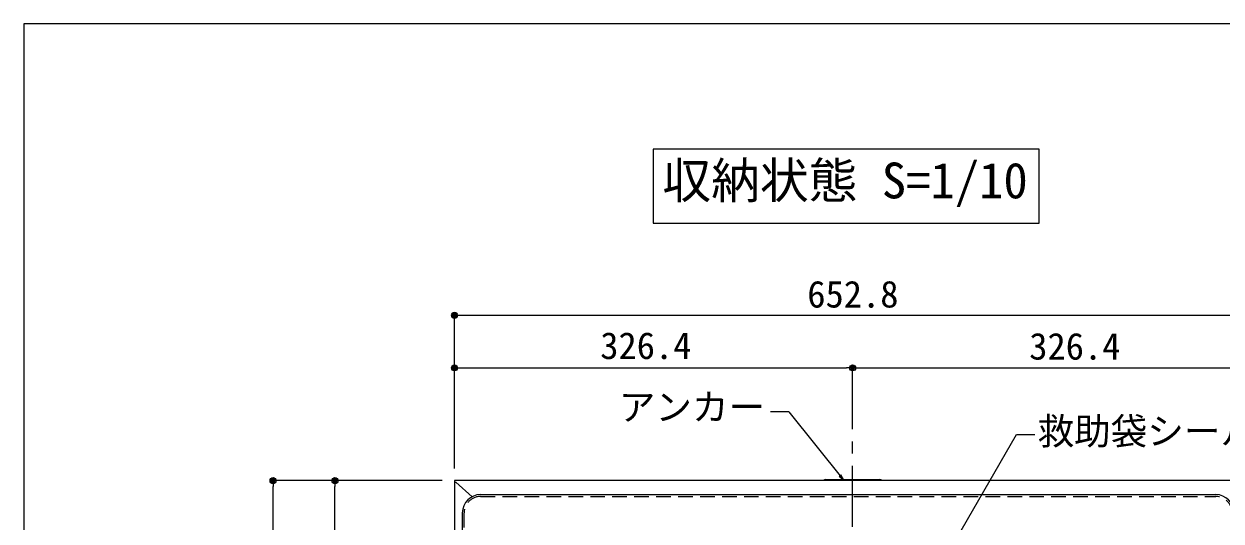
# Model space of a CAD drawing. Units: millimetres, scale not verified, with parts at other scales. Extents: x -4000 to 4000, y -2770 to 2770.
# Drawn here: x -4000 to -2037, y 1954 to 2770 of the extents above; entities that cross this region are included whole.
import ezdxf
from ezdxf.enums import TextEntityAlignment as Align

# ---------------------------------------------------------------- set-up
doc = ezdxf.new("R2010")
doc.units = ezdxf.units.MM
doc.header["$LTSCALE"] = 20
doc.linetypes.add('CHAIN1', pattern=[8, 5, -1, 1, -1])
doc.linetypes.add('DASHED1', pattern=[1.8, 1.2, -0.6])
doc.layers.add('0-0_表面板', color=132, linetype='Continuous', lineweight=9)
doc.layers.add('0-2_F-0', color=2, linetype='Continuous', lineweight=9)
doc.styles.add('ＭＳ ゴシック', font='')
doc.styles.get('ＭＳ ゴシック').set_extended_font_data('MS Gothic')

msp = doc.modelspace()

# ---------------------------------------------------------------- linework, layer by layer
at = {"layer": '0-0_表面板', "color": 4}
for p, q in [((-3293.81, 2040.75), (-3293.81, 2297.03)), ((-3293.81, 2292.03), (-3283.81, 2292.03)), ((-3283.81, 2292.03), (-1998.21, 2292.03)), ((-3293.81, 2040.75), (-3293.81, 2210.67)), ((-3293.81, 2205.67), (-3283.81, 2205.67)), ((-3283.81, 2205.67), (-2651.01, 2205.67)), ((-2641.01, 2205.67), (-2651.01, 2205.67)), ((-2641.01, 2205.67), (-2631.01, 2205.67)), ((-2631.01, 2205.67), (-1998.21, 2205.67)), ((-2745.4, 2133.75), (-2775.4, 2133.75)), ((-2745.4, 2133.75), (-2656.77, 2022.78)), ((-2576.63, 1741.75), (-2371.92, 2096.31)), ((-2371.92, 2096.31), (-2341.92, 2096.31)), ((-3313.81, 2020.75), (-3596.37, 2020.75)), ((-3591.37, 2020.75), (-3591.37, 2010.75)), ((-3591.37, 724.75), (-3591.37, 2010.75)), ((-3313.81, 2020.75), (-3494.86, 2020.75)), ((-3489.86, 2020.75), (-3489.86, 2010.75)), ((-3489.86, 1597.75), (-3489.86, 2010.75))]:
    msp.add_line(p, q, dxfattribs=at)
at = {"layer": '0-0_表面板', "color": 4, "linetype": 'CHAIN1'}
msp.add_line((-2641.01, 665), (-2641.01, 2205.67), dxfattribs=at)
at = {"layer": '0-0_表面板', "color": 3}
for p, q in [((-2685.01, 2022.35), (-2597.01, 2022.35)), ((-2655.52, 2021.22), (-2661.76, 2029.03)), ((-1988.21, 2020.75), (-3293.81, 2020.75)), ((-3293.81, 2020.75), (-3293.81, 2018.35)), ((-3293.81, 2018.35), (-3293.81, 1073.41)), ((-3293.81, 2018.35), (-3291.41, 2018.35)), ((-3251.01, 1997.75), (-2045.41, 1997.75)), ((-3281.01, 1967.75), (-3281.01, 1367.75))]:
    msp.add_line(p, q, dxfattribs=at)
at = {"layer": '0-0_表面板', "color": 3, "linetype": 'DASHED1'}
for p, q in [((-3251.01, 1994.75), (-2045.41, 1994.75)), ((-3278.01, 1367.75), (-3278.01, 1967.75))]:
    msp.add_line(p, q, dxfattribs=at)
at = {"layer": '0-0_表面板', "color": 3}
msp.add_lwpolyline([(-2968.12, 2564.22), (-2968.12, 2442.82), (-2334.99, 2442.82), (-2334.99, 2564.22)], close=True, dxfattribs=at)
for points in [[(-2663.07, 2027.99), (-2655.52, 2021.22), (-2660.46, 2030.07)], [(-3293.81, 2018.35), (-3291.41, 2018.35), (-3265.05, 1994.27)]]:
    msp.add_lwpolyline(points, dxfattribs=at)
at = {"layer": '0-0_表面板', "color": 4}
for centre in [(-3293.81, 2292.03), (-3293.81, 2205.67), (-2641.01, 2205.67), (-2641.01, 2205.67), (-3591.37, 2020.75), (-3489.86, 2020.75)]:
    msp.add_circle(centre, 5, dxfattribs=at)
at = {"layer": '0-0_表面板', "color": 3}
for centre, radius, start, end in [((-2685.01, 2016.35), 6, 90, 132.83496), ((-2597.01, 2016.35), 6, 47.16502, 90), ((-3251.01, 1967.75), 30, 90, 180), ((-2045.41, 1967.75), 30, 0, 90)]:
    msp.add_arc(centre, radius, start, end, dxfattribs=at)
at = {"layer": '0-0_表面板', "color": 3, "linetype": 'DASHED1'}
for centre, start, end in [((-3251.01, 1967.75), 90, 180), ((-2045.41, 1967.75), 0, 90)]:
    msp.add_arc(centre, 27, start, end, dxfattribs=at)
at = {"layer": '0-0_表面板'}
for points in [[(-3294.81, 2295.9), (-3297.81, 2292.03), (-3295.29, 2295.75)], [(-3294.81, 2295.9), (-3293.81, 2292.03), (-3297.81, 2292.03)], [(-3295.29, 2295.75), (-3297.81, 2292.28), (-3295.74, 2295.53)], [(-3295.29, 2295.75), (-3297.81, 2292.03), (-3297.81, 2292.28)], [(-3295.74, 2295.53), (-3297.81, 2292.28), (-3297.74, 2292.78)], [(-3293.81, 2292.03), (-3297.78, 2291.53), (-3297.81, 2292.03)], [(-3293.81, 2292.03), (-3297.69, 2291.03), (-3297.78, 2291.53)], [(-3295.74, 2295.53), (-3297.74, 2292.78), (-3296.17, 2295.26)], [(-3296.17, 2295.26), (-3297.74, 2292.78), (-3297.62, 2293.26)], [(-3293.81, 2292.03), (-3297.53, 2290.55), (-3297.69, 2291.03)], [(-3296.17, 2295.26), (-3297.62, 2293.26), (-3296.55, 2294.94)], [(-3296.55, 2294.94), (-3297.62, 2293.26), (-3297.43, 2293.73)], [(-3293.81, 2292.03), (-3297.32, 2290.1), (-3297.53, 2290.55)], [(-3296.55, 2294.94), (-3297.43, 2293.73), (-3296.9, 2294.58)], [(-3296.9, 2294.58), (-3297.43, 2293.73), (-3297.19, 2294.17)], [(-3293.81, 2292.03), (-3297.05, 2289.68), (-3297.32, 2290.1)], [(-3293.81, 2292.03), (-3296.73, 2289.29), (-3297.05, 2289.68)], [(-3293.81, 2292.03), (-3296.36, 2288.95), (-3296.73, 2289.29)], [(-3293.81, 2292.03), (-3295.96, 2288.65), (-3296.36, 2288.95)], [(-3293.81, 2288.03), (-3295.96, 2288.65), (-3293.81, 2292.03)], [(-3293.81, 2288.03), (-3295.52, 2288.41), (-3295.96, 2288.65)], [(-3293.81, 2288.03), (-3295.05, 2288.22), (-3295.52, 2288.41)], [(-3293.81, 2288.03), (-3294.56, 2288.1), (-3295.05, 2288.22)], [(-3294.32, 2296), (-3293.81, 2292.03), (-3294.81, 2295.9)], [(-3293.81, 2288.03), (-3294.07, 2288.04), (-3294.56, 2288.1)], [(-3293.81, 2296.03), (-3293.81, 2292.03), (-3294.32, 2296)], [(-3293.56, 2296.02), (-3293.81, 2292.03), (-3293.81, 2296.03)], [(-3293.07, 2295.96), (-3293.81, 2292.03), (-3293.56, 2296.02)], [(-3292.58, 2295.83), (-3293.81, 2292.03), (-3293.07, 2295.96)], [(-3292.11, 2295.65), (-3293.81, 2292.03), (-3292.58, 2295.83)], [(-3291.67, 2295.4), (-3293.81, 2292.03), (-3292.11, 2295.65)], [(-3291.26, 2295.11), (-3293.81, 2292.03), (-3291.67, 2295.4)], [(-3291.26, 2295.11), (-3289.81, 2292.03), (-3293.81, 2292.03)], [(-3289.81, 2292.03), (-3293.81, 2288.03), (-3293.81, 2292.03)], [(-3289.81, 2292.03), (-3293.31, 2288.06), (-3293.81, 2288.03)], [(-3289.81, 2292.03), (-3292.82, 2288.15), (-3293.31, 2288.06)], [(-3289.81, 2292.03), (-3292.34, 2288.31), (-3292.82, 2288.15)], [(-3289.82, 2291.78), (-3292.34, 2288.31), (-3289.81, 2292.03)], [(-3289.82, 2291.78), (-3291.89, 2288.52), (-3292.34, 2288.31)], [(-3289.89, 2291.28), (-3291.89, 2288.52), (-3289.82, 2291.78)], [(-3289.89, 2291.28), (-3291.46, 2288.79), (-3291.89, 2288.52)], [(-3290.01, 2290.79), (-3291.46, 2288.79), (-3289.89, 2291.28)], [(-3290.01, 2290.79), (-3291.08, 2289.11), (-3291.46, 2288.79)], [(-3290.9, 2294.77), (-3289.81, 2292.03), (-3291.26, 2295.11)], [(-3290.2, 2290.32), (-3291.08, 2289.11), (-3290.01, 2290.79)], [(-3290.2, 2290.32), (-3290.73, 2289.48), (-3291.08, 2289.11)], [(-3290.58, 2294.38), (-3289.81, 2292.03), (-3290.9, 2294.77)], [(-3290.44, 2289.88), (-3290.73, 2289.48), (-3290.2, 2290.32)], [(-3290.31, 2293.95), (-3289.81, 2292.03), (-3290.58, 2294.38)], [(-3290.1, 2293.5), (-3289.81, 2292.03), (-3290.31, 2293.95)], [(-3289.94, 2293.02), (-3289.81, 2292.03), (-3290.1, 2293.5)], [(-3289.85, 2292.53), (-3289.81, 2292.03), (-3289.94, 2293.02)], [(-3295.29, 2209.39), (-3297.81, 2205.93), (-3295.74, 2209.18)], [(-3295.29, 2209.39), (-3297.81, 2205.67), (-3297.81, 2205.93)], [(-3295.29, 2209.39), (-3293.81, 2205.67), (-3297.81, 2205.67)], [(-3295.74, 2209.18), (-3297.81, 2205.93), (-3297.74, 2206.42)], [(-3293.81, 2205.67), (-3297.78, 2205.17), (-3297.81, 2205.67)], [(-3293.81, 2205.67), (-3297.69, 2204.68), (-3297.78, 2205.17)], [(-3295.74, 2209.18), (-3297.74, 2206.42), (-3296.17, 2208.91)], [(-3296.17, 2208.91), (-3297.74, 2206.42), (-3297.62, 2206.91)], [(-3293.81, 2205.67), (-3297.53, 2204.2), (-3297.69, 2204.68)], [(-3296.17, 2208.91), (-3297.62, 2206.91), (-3296.55, 2208.59)], [(-3296.55, 2208.59), (-3297.62, 2206.91), (-3297.43, 2207.38)], [(-3293.81, 2205.67), (-3297.32, 2203.75), (-3297.53, 2204.2)], [(-3296.55, 2208.59), (-3297.43, 2207.38), (-3296.9, 2208.22)], [(-3296.9, 2208.22), (-3297.43, 2207.38), (-3297.19, 2207.82)], [(-3293.81, 2205.67), (-3297.05, 2203.32), (-3297.32, 2203.75)], [(-3293.81, 2205.67), (-3296.73, 2202.94), (-3297.05, 2203.32)], [(-3293.81, 2205.67), (-3296.36, 2202.59), (-3296.73, 2202.94)], [(-3293.81, 2205.67), (-3295.96, 2202.3), (-3296.36, 2202.59)], [(-3293.81, 2201.67), (-3295.96, 2202.3), (-3293.81, 2205.67)], [(-3293.81, 2201.67), (-3295.52, 2202.06), (-3295.96, 2202.3)], [(-3293.81, 2201.67), (-3295.05, 2201.87), (-3295.52, 2202.06)], [(-3294.81, 2209.55), (-3293.81, 2205.67), (-3295.29, 2209.39)], [(-3293.81, 2201.67), (-3294.56, 2201.75), (-3295.05, 2201.87)], [(-3294.32, 2209.64), (-3293.81, 2205.67), (-3294.81, 2209.55)], [(-3293.81, 2201.67), (-3294.07, 2201.68), (-3294.56, 2201.75)], [(-3293.81, 2209.67), (-3293.81, 2205.67), (-3294.32, 2209.64)], [(-3293.56, 2209.67), (-3293.81, 2205.67), (-3293.81, 2209.67)], [(-3293.07, 2209.6), (-3293.81, 2205.67), (-3293.56, 2209.67)], [(-3292.58, 2209.48), (-3293.81, 2205.67), (-3293.07, 2209.6)], [(-3292.11, 2209.29), (-3293.81, 2205.67), (-3292.58, 2209.48)], [(-3291.67, 2209.05), (-3293.81, 2205.67), (-3292.11, 2209.29)], [(-3291.26, 2208.76), (-3293.81, 2205.67), (-3291.67, 2209.05)], [(-3291.26, 2208.76), (-3289.81, 2205.67), (-3293.81, 2205.67)], [(-3289.81, 2205.67), (-3293.81, 2201.67), (-3293.81, 2205.67)], [(-3289.81, 2205.67), (-3293.31, 2201.71), (-3293.81, 2201.67)], [(-3289.81, 2205.67), (-3292.82, 2201.8), (-3293.31, 2201.71)], [(-3289.81, 2205.67), (-3292.34, 2201.96), (-3292.82, 2201.8)], [(-3289.81, 2205.67), (-3291.89, 2202.17), (-3292.34, 2201.96)], [(-3289.82, 2205.42), (-3291.89, 2202.17), (-3289.81, 2205.67)], [(-3289.89, 2204.93), (-3291.89, 2202.17), (-3289.82, 2205.42)], [(-3289.89, 2204.93), (-3291.46, 2202.44), (-3291.89, 2202.17)], [(-3290.01, 2204.44), (-3291.46, 2202.44), (-3289.89, 2204.93)], [(-3290.01, 2204.44), (-3291.08, 2202.76), (-3291.46, 2202.44)], [(-3290.9, 2208.41), (-3289.81, 2205.67), (-3291.26, 2208.76)], [(-3290.2, 2203.97), (-3291.08, 2202.76), (-3290.01, 2204.44)], [(-3290.2, 2203.97), (-3290.73, 2203.12), (-3291.08, 2202.76)], [(-3290.58, 2208.03), (-3289.81, 2205.67), (-3290.9, 2208.41)], [(-3290.44, 2203.53), (-3290.73, 2203.12), (-3290.2, 2203.97)], [(-3290.31, 2207.6), (-3289.81, 2205.67), (-3290.58, 2208.03)], [(-3290.1, 2207.15), (-3289.81, 2205.67), (-3290.31, 2207.6)], [(-3289.94, 2206.67), (-3289.81, 2205.67), (-3290.1, 2207.15)], [(-3289.85, 2206.18), (-3289.81, 2205.67), (-3289.94, 2206.67)], [(-2641.52, 2209.64), (-2645.01, 2205.93), (-2642.01, 2209.55)], [(-2641.52, 2209.64), (-2645.01, 2205.67), (-2645.01, 2205.93)], [(-2641.52, 2209.64), (-2641.01, 2205.67), (-2645.01, 2205.67)], [(-2642.01, 2209.55), (-2645.01, 2205.93), (-2644.94, 2206.42)], [(-2641.01, 2205.67), (-2644.98, 2205.17), (-2645.01, 2205.67)], [(-2641.01, 2205.67), (-2644.89, 2204.68), (-2644.98, 2205.17)], [(-2642.01, 2209.55), (-2644.94, 2206.42), (-2642.49, 2209.39)], [(-2642.49, 2209.39), (-2644.94, 2206.42), (-2644.82, 2206.91)], [(-2641.01, 2205.67), (-2644.73, 2204.2), (-2644.89, 2204.68)], [(-2642.49, 2209.39), (-2644.82, 2206.91), (-2642.94, 2209.18)], [(-2642.94, 2209.18), (-2644.82, 2206.91), (-2644.63, 2207.38)], [(-2641.01, 2205.67), (-2644.52, 2203.75), (-2644.73, 2204.2)], [(-2642.94, 2209.18), (-2644.63, 2207.38), (-2643.37, 2208.91)], [(-2643.37, 2208.91), (-2644.63, 2207.38), (-2644.39, 2207.82)], [(-2641.01, 2205.67), (-2644.25, 2203.32), (-2644.52, 2203.75)], [(-2643.37, 2208.91), (-2644.39, 2207.82), (-2643.75, 2208.59)], [(-2643.75, 2208.59), (-2644.39, 2207.82), (-2644.1, 2208.22)], [(-2641.01, 2205.67), (-2643.93, 2202.94), (-2644.25, 2203.32)], [(-2641.01, 2205.67), (-2643.56, 2202.59), (-2643.93, 2202.94)], [(-2641.01, 2201.67), (-2643.56, 2202.59), (-2641.01, 2205.67)], [(-2641.01, 2201.67), (-2643.16, 2202.3), (-2643.56, 2202.59)], [(-2641.01, 2201.67), (-2642.72, 2202.06), (-2643.16, 2202.3)], [(-2641.01, 2201.67), (-2642.25, 2201.87), (-2642.72, 2202.06)], [(-2641.01, 2201.67), (-2641.76, 2201.75), (-2642.25, 2201.87)], [(-2641.01, 2201.67), (-2641.27, 2201.68), (-2641.76, 2201.75)], [(-2641.01, 2209.67), (-2641.01, 2205.67), (-2641.52, 2209.64)], [(-2640.76, 2209.67), (-2641.01, 2205.67), (-2641.01, 2209.67)], [(-2640.27, 2209.6), (-2641.01, 2205.67), (-2640.76, 2209.67)], [(-2639.78, 2209.48), (-2641.01, 2205.67), (-2640.27, 2209.6)], [(-2639.31, 2209.29), (-2641.01, 2205.67), (-2639.78, 2209.48)], [(-2638.87, 2209.05), (-2641.01, 2205.67), (-2639.31, 2209.29)], [(-2638.46, 2208.76), (-2641.01, 2205.67), (-2638.87, 2209.05)], [(-2638.1, 2208.41), (-2641.01, 2205.67), (-2638.46, 2208.76)], [(-2638.1, 2208.41), (-2637.01, 2205.67), (-2641.01, 2205.67)], [(-2637.01, 2205.67), (-2641.01, 2201.67), (-2641.01, 2205.67)], [(-2637.01, 2205.67), (-2640.51, 2201.71), (-2641.01, 2201.67)], [(-2637.01, 2205.67), (-2640.02, 2201.8), (-2640.51, 2201.71)], [(-2637.02, 2205.42), (-2640.02, 2201.8), (-2637.01, 2205.67)], [(-2637.09, 2204.93), (-2640.02, 2201.8), (-2637.02, 2205.42)], [(-2637.09, 2204.93), (-2639.54, 2201.96), (-2640.02, 2201.8)], [(-2637.21, 2204.44), (-2639.54, 2201.96), (-2637.09, 2204.93)], [(-2637.21, 2204.44), (-2639.09, 2202.17), (-2639.54, 2201.96)], [(-2637.4, 2203.97), (-2639.09, 2202.17), (-2637.21, 2204.44)], [(-2637.4, 2203.97), (-2638.66, 2202.44), (-2639.09, 2202.17)], [(-2637.64, 2203.53), (-2638.66, 2202.44), (-2637.4, 2203.97)], [(-2637.64, 2203.53), (-2638.28, 2202.76), (-2638.66, 2202.44)], [(-2637.93, 2203.12), (-2638.28, 2202.76), (-2637.64, 2203.53)], [(-2637.78, 2208.03), (-2637.01, 2205.67), (-2638.1, 2208.41)], [(-2637.51, 2207.6), (-2637.01, 2205.67), (-2637.78, 2208.03)], [(-2637.3, 2207.15), (-2637.01, 2205.67), (-2637.51, 2207.6)], [(-2637.14, 2206.67), (-2637.01, 2205.67), (-2637.3, 2207.15)], [(-2637.05, 2206.18), (-2637.01, 2205.67), (-2637.14, 2206.67)], [(-3593.3, 2024.26), (-3595.37, 2020.75), (-3595.36, 2021.01)], [(-3593.3, 2024.26), (-3591.37, 2020.75), (-3595.37, 2020.75)], [(-3593.3, 2024.26), (-3595.36, 2021.01), (-3593.72, 2023.99)], [(-3593.72, 2023.99), (-3595.36, 2021.01), (-3595.3, 2021.5)], [(-3593.72, 2023.99), (-3595.3, 2021.5), (-3594.11, 2023.67)], [(-3594.11, 2023.67), (-3595.3, 2021.5), (-3595.18, 2021.99)], [(-3594.11, 2023.67), (-3595.18, 2021.99), (-3594.45, 2023.3)], [(-3594.45, 2023.3), (-3595.18, 2021.99), (-3594.99, 2022.46)], [(-3594.45, 2023.3), (-3594.99, 2022.46), (-3594.75, 2022.9)], [(-3592.84, 2024.47), (-3591.37, 2020.75), (-3593.3, 2024.26)], [(-3592.37, 2024.63), (-3591.37, 2020.75), (-3592.84, 2024.47)], [(-3591.87, 2024.72), (-3591.37, 2020.75), (-3592.37, 2024.63)], [(-3591.37, 2024.75), (-3591.37, 2020.75), (-3591.87, 2024.72)], [(-3591.12, 2024.75), (-3591.37, 2020.75), (-3591.37, 2024.75)], [(-3590.62, 2024.68), (-3591.37, 2020.75), (-3591.12, 2024.75)], [(-3590.14, 2024.56), (-3591.37, 2020.75), (-3590.62, 2024.68)], [(-3589.67, 2024.37), (-3591.37, 2020.75), (-3590.14, 2024.56)], [(-3589.23, 2024.13), (-3591.37, 2020.75), (-3589.67, 2024.37)], [(-3589.23, 2024.13), (-3587.37, 2020.75), (-3591.37, 2020.75)], [(-3588.82, 2023.84), (-3587.37, 2020.75), (-3589.23, 2024.13)], [(-3588.46, 2023.49), (-3587.37, 2020.75), (-3588.82, 2023.84)], [(-3588.14, 2023.11), (-3587.37, 2020.75), (-3588.46, 2023.49)], [(-3587.87, 2022.68), (-3587.37, 2020.75), (-3588.14, 2023.11)], [(-3587.65, 2022.23), (-3587.37, 2020.75), (-3587.87, 2022.68)], [(-3491.79, 2024.26), (-3493.86, 2020.75), (-3493.85, 2021.01)], [(-3491.79, 2024.26), (-3489.86, 2020.75), (-3493.86, 2020.75)], [(-3491.79, 2024.26), (-3493.85, 2021.01), (-3492.21, 2023.99)], [(-3492.21, 2023.99), (-3493.85, 2021.01), (-3493.79, 2021.5)], [(-3492.21, 2023.99), (-3493.79, 2021.5), (-3492.6, 2023.67)], [(-3492.6, 2023.67), (-3493.79, 2021.5), (-3493.66, 2021.99)], [(-3492.6, 2023.67), (-3493.66, 2021.99), (-3492.94, 2023.3)], [(-3492.94, 2023.3), (-3493.66, 2021.99), (-3493.48, 2022.46)], [(-3492.94, 2023.3), (-3493.48, 2022.46), (-3493.24, 2022.9)], [(-3491.33, 2024.47), (-3489.86, 2020.75), (-3491.79, 2024.26)], [(-3490.85, 2024.63), (-3489.86, 2020.75), (-3491.33, 2024.47)], [(-3490.36, 2024.72), (-3489.86, 2020.75), (-3490.85, 2024.63)], [(-3489.86, 2024.75), (-3489.86, 2020.75), (-3490.36, 2024.72)], [(-3489.61, 2024.75), (-3489.86, 2020.75), (-3489.86, 2024.75)], [(-3489.11, 2024.68), (-3489.86, 2020.75), (-3489.61, 2024.75)], [(-3488.62, 2024.56), (-3489.86, 2020.75), (-3489.11, 2024.68)], [(-3488.16, 2024.37), (-3489.86, 2020.75), (-3488.62, 2024.56)], [(-3487.71, 2024.13), (-3489.86, 2020.75), (-3488.16, 2024.37)], [(-3487.71, 2024.13), (-3485.86, 2020.75), (-3489.86, 2020.75)], [(-3487.31, 2023.84), (-3485.86, 2020.75), (-3487.71, 2024.13)], [(-3486.94, 2023.49), (-3485.86, 2020.75), (-3487.31, 2023.84)], [(-3486.62, 2023.11), (-3485.86, 2020.75), (-3486.94, 2023.49)], [(-3486.35, 2022.68), (-3485.86, 2020.75), (-3486.62, 2023.11)], [(-3486.14, 2022.23), (-3485.86, 2020.75), (-3486.35, 2022.68)], [(-3591.37, 2020.75), (-3595.34, 2020.25), (-3595.37, 2020.75)], [(-3591.37, 2020.75), (-3595.25, 2019.76), (-3595.34, 2020.25)], [(-3591.37, 2020.75), (-3595.09, 2019.28), (-3595.25, 2019.76)], [(-3591.37, 2020.75), (-3594.88, 2018.83), (-3595.09, 2019.28)], [(-3591.37, 2020.75), (-3594.61, 2018.4), (-3594.88, 2018.83)], [(-3591.37, 2020.75), (-3594.29, 2018.02), (-3594.61, 2018.4)], [(-3591.37, 2020.75), (-3593.92, 2017.67), (-3594.29, 2018.02)], [(-3591.37, 2020.75), (-3593.51, 2017.38), (-3593.92, 2017.67)], [(-3591.37, 2020.75), (-3593.07, 2017.13), (-3593.51, 2017.38)], [(-3591.37, 2016.75), (-3593.07, 2017.13), (-3591.37, 2020.75)], [(-3591.37, 2016.75), (-3592.61, 2016.95), (-3593.07, 2017.13)], [(-3591.37, 2016.75), (-3592.12, 2016.82), (-3592.61, 2016.95)], [(-3591.37, 2016.75), (-3591.62, 2016.76), (-3592.12, 2016.82)], [(-3587.37, 2020.75), (-3591.37, 2016.75), (-3591.37, 2020.75)], [(-3587.37, 2020.75), (-3590.87, 2016.79), (-3591.37, 2016.75)], [(-3587.37, 2020.75), (-3590.38, 2016.88), (-3590.87, 2016.79)], [(-3587.37, 2020.75), (-3589.9, 2017.03), (-3590.38, 2016.88)], [(-3587.37, 2020.75), (-3589.44, 2017.25), (-3589.9, 2017.03)], [(-3587.37, 2020.75), (-3589.02, 2017.52), (-3589.44, 2017.25)], [(-3587.38, 2020.5), (-3589.02, 2017.52), (-3587.37, 2020.75)], [(-3587.44, 2020), (-3589.02, 2017.52), (-3587.38, 2020.5)], [(-3587.44, 2020), (-3588.63, 2017.84), (-3589.02, 2017.52)], [(-3587.57, 2019.52), (-3588.63, 2017.84), (-3587.44, 2020)], [(-3587.57, 2019.52), (-3588.29, 2018.2), (-3588.63, 2017.84)], [(-3587.75, 2019.05), (-3588.29, 2018.2), (-3587.57, 2019.52)], [(-3587.75, 2019.05), (-3587.99, 2018.61), (-3588.29, 2018.2)], [(-3587.5, 2021.75), (-3587.37, 2020.75), (-3587.65, 2022.23)], [(-3587.4, 2021.26), (-3587.37, 2020.75), (-3587.5, 2021.75)], [(-3489.86, 2020.75), (-3493.83, 2020.25), (-3493.86, 2020.75)], [(-3489.86, 2020.75), (-3493.73, 2019.76), (-3493.83, 2020.25)], [(-3489.86, 2020.75), (-3493.58, 2019.28), (-3493.73, 2019.76)], [(-3489.86, 2020.75), (-3493.36, 2018.83), (-3493.58, 2019.28)], [(-3489.86, 2020.75), (-3493.09, 2018.4), (-3493.36, 2018.83)], [(-3489.86, 2020.75), (-3492.77, 2018.02), (-3493.09, 2018.4)], [(-3489.86, 2020.75), (-3492.41, 2017.67), (-3492.77, 2018.02)], [(-3489.86, 2020.75), (-3492, 2017.38), (-3492.41, 2017.67)], [(-3489.86, 2020.75), (-3491.56, 2017.13), (-3492, 2017.38)], [(-3489.86, 2016.75), (-3491.56, 2017.13), (-3489.86, 2020.75)], [(-3489.86, 2016.75), (-3491.09, 2016.95), (-3491.56, 2017.13)], [(-3489.86, 2016.75), (-3490.61, 2016.82), (-3491.09, 2016.95)], [(-3489.86, 2016.75), (-3490.11, 2016.76), (-3490.61, 2016.82)], [(-3485.86, 2020.75), (-3489.86, 2016.75), (-3489.86, 2020.75)], [(-3485.86, 2020.75), (-3489.36, 2016.79), (-3489.86, 2016.75)], [(-3485.86, 2020.75), (-3488.86, 2016.88), (-3489.36, 2016.79)], [(-3485.86, 2020.75), (-3488.39, 2017.03), (-3488.86, 2016.88)], [(-3485.86, 2020.75), (-3487.93, 2017.25), (-3488.39, 2017.03)], [(-3485.86, 2020.75), (-3487.51, 2017.52), (-3487.93, 2017.25)], [(-3485.87, 2020.5), (-3487.51, 2017.52), (-3485.86, 2020.75)], [(-3485.93, 2020), (-3487.51, 2017.52), (-3485.87, 2020.5)], [(-3485.93, 2020), (-3487.12, 2017.84), (-3487.51, 2017.52)], [(-3486.05, 2019.52), (-3487.12, 2017.84), (-3485.93, 2020)], [(-3486.05, 2019.52), (-3486.78, 2018.2), (-3487.12, 2017.84)], [(-3486.24, 2019.05), (-3486.78, 2018.2), (-3486.05, 2019.52)], [(-3486.24, 2019.05), (-3486.48, 2018.61), (-3486.78, 2018.2)], [(-3485.98, 2021.75), (-3485.86, 2020.75), (-3486.14, 2022.23)], [(-3485.89, 2021.26), (-3485.86, 2020.75), (-3485.98, 2021.75)]]:
    msp.add_solid(points, dxfattribs=at)
at = {"layer": '0-2_F-0', "color": 6}
msp.add_lwpolyline([(4000.03, 2769.9), (-3999.97, 2769.9), (-3999.97, -2770.1)], dxfattribs=at)

# ---------------------------------------------------------------- texts
at = {"layer": '0-0_表面板', "color": 2, "style": 'ＭＳ ゴシック'}
for s, height, p in [('収納状態 S=1/10', 58.65, (-2952.89, 2466.16)), ('652.8', 43.99, (-2715.25, 2291.42)), ('326.4', 43.99, (-3054.8, 2206.96)), ('326.4', 43.99, (-2351.23, 2205.95)), ('アンカー', 43.99, (-3024.39, 2106.27)), ('救助袋シール', 43.99, (-2337.65, 2066.62))]:
    msp.add_text(s, height=height, dxfattribs=at).set_placement(p, align=Align.BOTTOM_LEFT)

doc.saveas('drawing.dxf')
